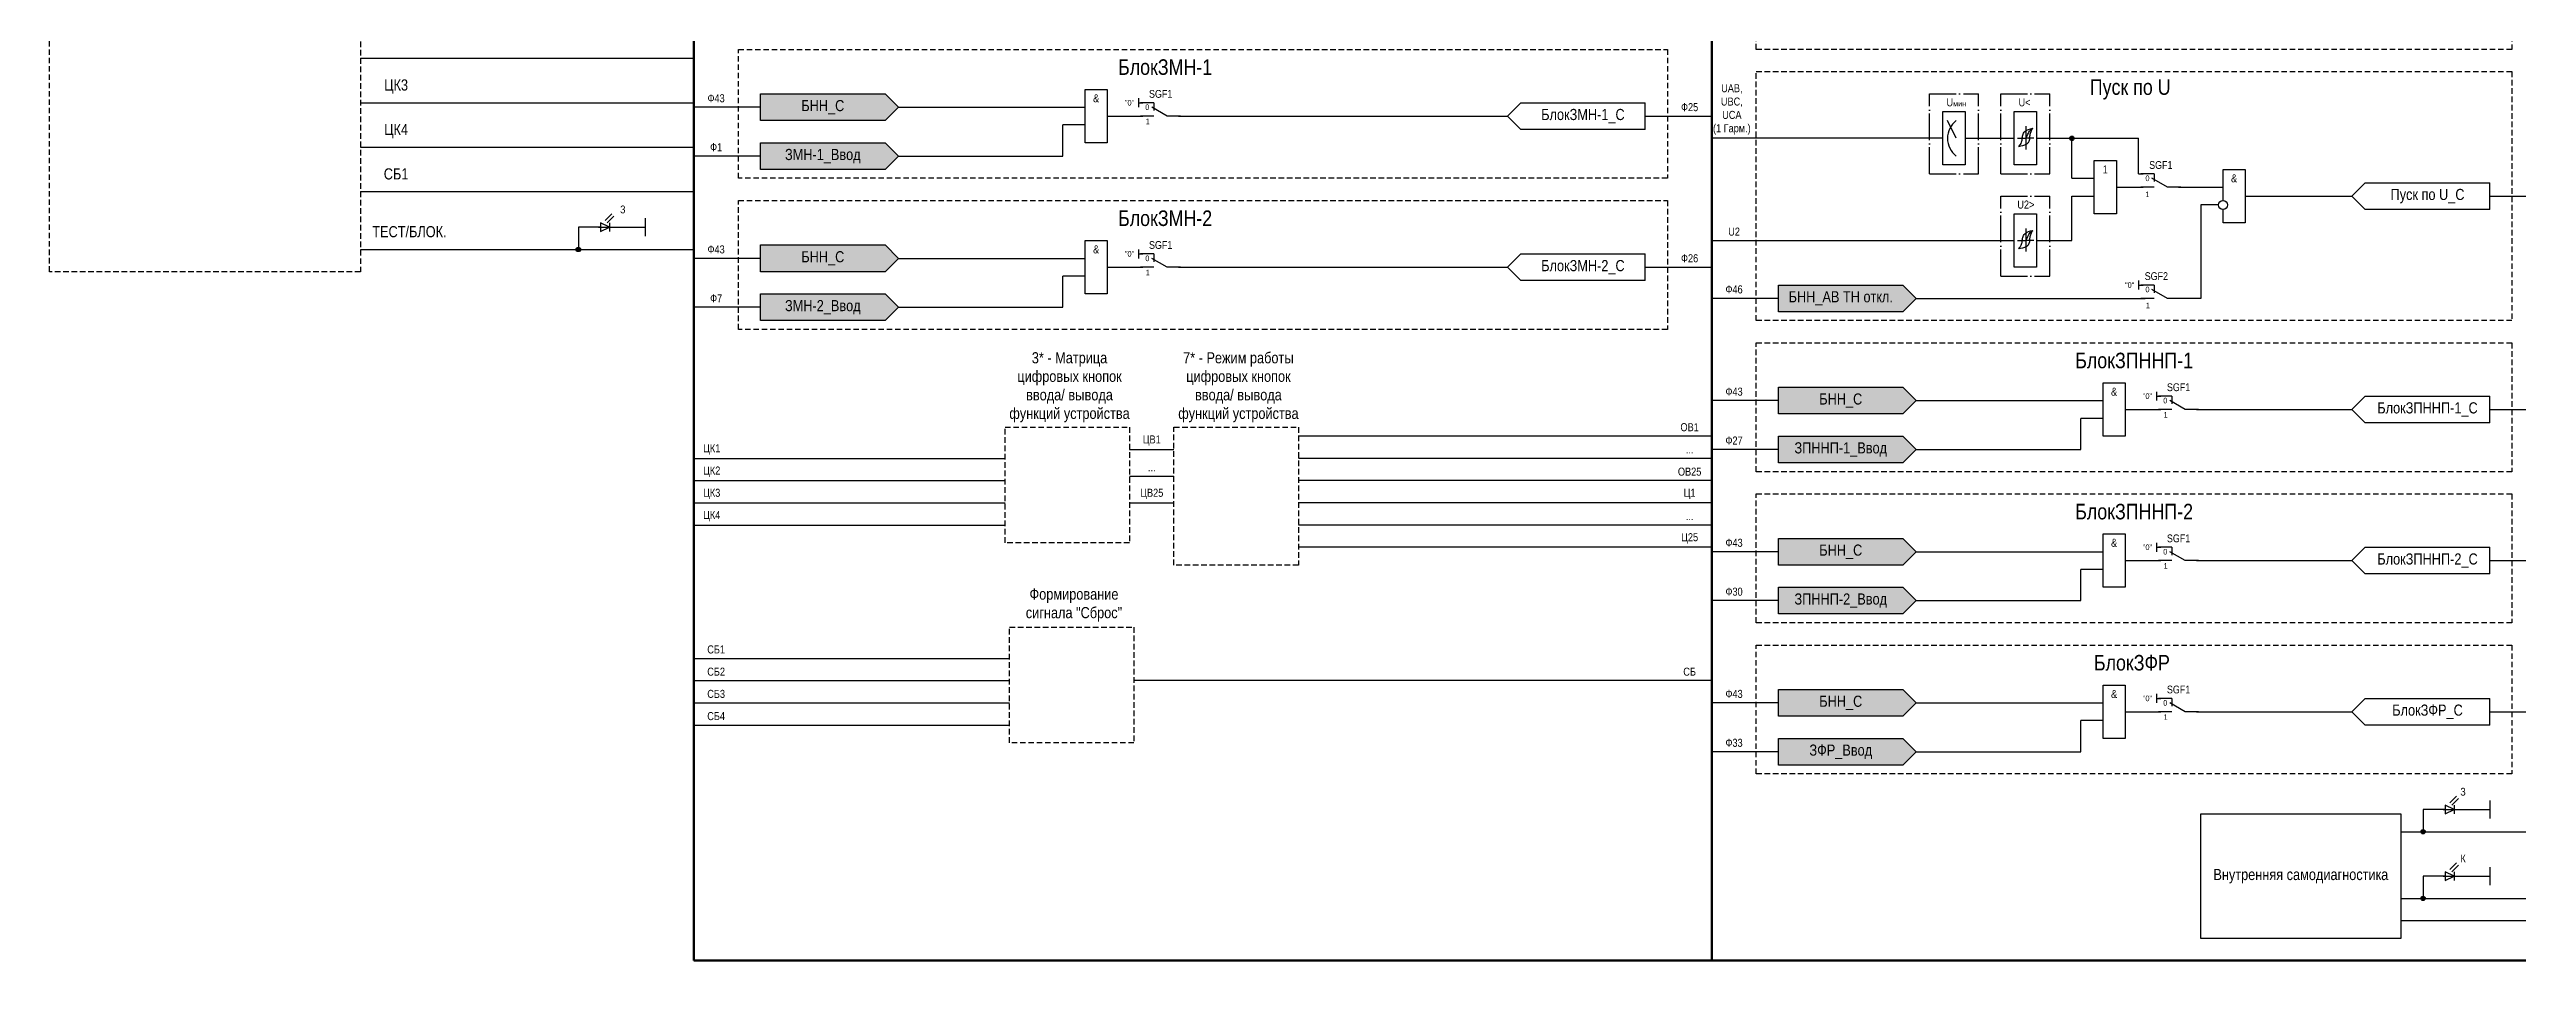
# Model space of a CAD drawing. Header units: millimetres. Extents: x -6343 to 676, y -1039 to 887.
# Drawn here: x -6343 to -5788, y -124 to 81 of the extents above; entities that cross this region are included whole.
import ezdxf
from ezdxf.enums import TextEntityAlignment as Align

# ---------------------------------------------------------------- set-up
doc = ezdxf.new("R2010")
doc.units = ezdxf.units.MM
doc.linetypes.add('ACAD_ISO04W100', pattern=[30, 24, -3, 0, -3])
doc.linetypes.add('штриховая2', pattern=[0.375, 0.25, -0.125])
doc.layers.add('TEXT', color=7, linetype='Continuous', lineweight=25, true_color=0xffffff)
doc.layers.add('Основная', color=7, linetype='Continuous')
doc.styles.add('1.8_Gost_RD', font='ARIALN.TTF', dxfattribs={"height": 1.8})
doc.styles.add('2.5_Gost_RD', font='ARIALN.TTF', dxfattribs={"height": 2.5})
doc.styles.add('3.5_Gost_RD', font='ARIALN.TTF', dxfattribs={"height": 3.5})
doc.styles.add('Вывод', font='ARIALN.TTF', dxfattribs={"height": 2.5})
doc.styles.add('Компонент', font='ARIALN.TTF', dxfattribs={"height": 3.5})

# ---------------------------------------------------------------- blocks, each defined once
blk = doc.blocks.new('*U102')
at = {"ltscale": 0.35}
for p, q in [((-2, 2), (-2, -2)), ((2, 0), (-2, 2)), ((-2, -2), (2, 0)), ((2, 2), (2, -2))]:
    blk.add_line(p, q, dxfattribs=at)
at = {"ltscale": 0.25}
for points in [[(0, 3), (2, 5), (3, 6)], [(1, 2), (3, 4), (4, 5)]]:
    blk.add_lwpolyline(points, dxfattribs=at)
at = {"layer": 'Основная', "color": 0}
blk.add_line((-3, 0), (3, 0), dxfattribs=at)
at = {"layer": 'Основная'}
for tag, height, style, p in [('ОУ', 3.5, 'Компонент', (8, 8)), ('В2', 2.5, 'Вывод', (-6, -2)), ('В1', 2.5, 'Вывод', (6, -2))]:
    blk.add_attdef(tag, text='', height=height, dxfattribs=dict(at, style=style)).set_placement(p, align=Align.MIDDLE_CENTER)
blk = doc.blocks.new('Точка')
at = {"ltscale": 100}
h = blk.add_hatch(color=256, dxfattribs=at)
h.dxf.hatch_style = 1
edge = h.paths.add_edge_path()
edge.add_arc((0, 0), 0.5, 0, 360)
blk.add_circle((0, 0), 0.5, dxfattribs=at)
blk = doc.blocks.new('*U79')
at = {"layer": 'Основная', "color": 0}
blk.add_line((0, 0), (7, 4), dxfattribs=at)
at = {"layer": 'Основная', "ltscale": 0.35}
blk.add_line((6, 6), (6, 2.5), dxfattribs=at)
blk = doc.blocks.new('*U103')
at = {"layer": 'Основная', "color": 0}
for p, q in [((-3, 6), (-9, 6)), ((-3, 0), (-9, 0)), ((9, 0), (3, 0))]:
    blk.add_line(p, q, dxfattribs=at)
at = {"layer": 'Основная', "ltscale": 0.25, "xscale": -1}
blk.add_blockref('*U79', (3, 0), dxfattribs=at)
at = {"layer": 'Основная'}
for tag, height, style, p in [('ОУ', 3.5, 'Компонент', (0, 10)), ('В3', 2.5, 'Вывод', (-14, 6)), ('В1', 2.5, 'Вывод', (-6, 4)), ('В2', 2.5, 'Вывод', (-6, -3.2))]:
    blk.add_attdef(tag, text='', height=height, dxfattribs=dict(at, style=style)).set_placement(p, align=Align.MIDDLE_CENTER)
blk = doc.blocks.new('*U70')
at = {"layer": 'Основная', "linetype": 'ACAD_ISO04W100', "ltscale": 0.25}
for p, q in [((0, 0), (11, 0)), ((0, -18), (0, 0)), ((11, -18), (11, 0)), ((0, -18), (11, -18))]:
    blk.add_line(p, q, dxfattribs=at)
at = {"layer": 'Основная', "style": 'Компонент'}
blk.add_attdef('ОУ', text='', height=3.5, dxfattribs=at).set_placement((11, 0), align=Align.MIDDLE_CENTER)
blk = doc.blocks.new('*U82')
at = {"layer": 'Основная', "linetype": 'ACAD_ISO04W100', "ltscale": 0.25}
for p, q in [((0, 0), (11, 0)), ((0, -18), (0, 0)), ((11, -18), (11, 0)), ((0, -18), (11, -18))]:
    blk.add_line(p, q, dxfattribs=at)
at = {"layer": 'Основная', "style": 'Компонент'}
blk.add_attdef('ОУ', text='', height=3.5, dxfattribs=at).set_placement((11, 0), align=Align.MIDDLE_CENTER)
blk = doc.blocks.new('*U83')
at = {"layer": 'Основная', "color": 0}
for p, q in [((-3, 6), (-9, 6)), ((-3, 0), (-9, 0)), ((9, 0), (3, 0))]:
    blk.add_line(p, q, dxfattribs=at)
at = {"layer": 'Основная', "ltscale": 0.25, "xscale": -1}
blk.add_blockref('*U79', (3, 0), dxfattribs=at)
at = {"layer": 'Основная'}
for tag, height, style, p in [('ОУ', 3.5, 'Компонент', (-2, 10)), ('В1', 2.5, 'Вывод', (-14, 6)), ('В2', 2.5, 'Вывод', (-6, 4)), ('В3', 2.5, 'Вывод', (-6, 4))]:
    blk.add_attdef(tag, text='', height=height, dxfattribs=dict(at, style=style)).set_placement(p, align=Align.MIDDLE_CENTER)
blk = doc.blocks.new('*U106')
at = {"ltscale": 0.35}
for p, q in [((-2, 2), (-2, -2)), ((2, 0), (-2, 2)), ((-2, -2), (2, 0)), ((2, 2), (2, -2))]:
    blk.add_line(p, q, dxfattribs=at)
at = {"ltscale": 0.25}
for points in [[(0, 3), (2, 5), (3, 6)], [(1, 2), (3, 4), (4, 5)]]:
    blk.add_lwpolyline(points, dxfattribs=at)
at = {"layer": 'Основная', "color": 0}
blk.add_line((-3, 0), (3, 0), dxfattribs=at)
at = {"layer": 'Основная'}
for tag, height, style, p in [('ОУ', 3.5, 'Компонент', (6, 8)), ('В2', 2.5, 'Вывод', (-6, -2)), ('В1', 2.5, 'Вывод', (6, -2))]:
    blk.add_attdef(tag, text='', height=height, dxfattribs=dict(at, style=style)).set_placement(p, align=Align.MIDDLE_CENTER)
blk = doc.blocks.new('*U107')
at = {"layer": 'Основная', "color": 0}
for p, q in [((-3, 6), (-9, 6)), ((-3, 0), (-9, 0)), ((9, 0), (3, 0))]:
    blk.add_line(p, q, dxfattribs=at)
at = {"layer": 'Основная', "ltscale": 0.25, "xscale": -1}
blk.add_blockref('*U79', (3, 0), dxfattribs=at)
at = {"layer": 'Основная'}
for tag, height, style, p in [('ОУ', 3.5, 'Компонент', (0, 10)), ('В3', 2.5, 'Вывод', (-14, 6)), ('В1', 2.5, 'Вывод', (-14, 6)), ('В2', 2.5, 'Вывод', (-6, 4))]:
    blk.add_attdef(tag, text='', height=height, dxfattribs=dict(at, style=style)).set_placement(p, align=Align.MIDDLE_CENTER)

msp = doc.modelspace()

# ---------------------------------------------------------------- hatches: boundary and pattern name
at = {"ltscale": 100, "true_color": 0x5496bb}
h = msp.add_hatch(color=153, dxfattribs=at)
h.dxf.hatch_style = 1
h.paths.add_polyline_path([(-6183, 71), (-6155, 71), (-6152, 68), (-6155, 65), (-6183, 65)])
h = msp.add_hatch(color=153, dxfattribs=at)
h.dxf.hatch_style = 1
h.paths.add_polyline_path([(-6183, 60), (-6155, 60), (-6152, 57), (-6155, 54), (-6183, 54)])
h = msp.add_hatch(color=153, dxfattribs=at)
h.dxf.hatch_style = 1
h.paths.add_polyline_path([(-6183, 37), (-6155, 37), (-6152, 34), (-6155, 31), (-6183, 31)])
h = msp.add_hatch(color=153, dxfattribs=at)
h.dxf.hatch_style = 1
h.paths.add_polyline_path([(-5954, 28), (-5926, 28), (-5923, 25), (-5926, 22), (-5954, 22)])
h = msp.add_hatch(color=153, dxfattribs=at)
h.dxf.hatch_style = 1
h.paths.add_polyline_path([(-6183, 26), (-6155, 26), (-6152, 23), (-6155, 20), (-6183, 20)])
h = msp.add_hatch(color=153, dxfattribs=at)
h.dxf.hatch_style = 1
h.paths.add_polyline_path([(-5954, 5), (-5926, 5), (-5923, 2), (-5926, -1), (-5954, -1)])
h = msp.add_hatch(color=153, dxfattribs=at)
h.dxf.hatch_style = 1
h.paths.add_polyline_path([(-5954, -6), (-5926, -6), (-5923, -9), (-5926, -12), (-5954, -12)])
h = msp.add_hatch(color=153, dxfattribs=at)
h.dxf.hatch_style = 1
h.paths.add_polyline_path([(-5954, -29), (-5926, -29), (-5923, -32), (-5926, -35), (-5954, -35)])
h = msp.add_hatch(color=153, dxfattribs=at)
h.dxf.hatch_style = 1
h.paths.add_polyline_path([(-5954, -40), (-5926, -40), (-5923, -43), (-5926, -46), (-5954, -46)])
h = msp.add_hatch(color=153, dxfattribs=at)
h.dxf.hatch_style = 1
h.paths.add_polyline_path([(-5954, -63), (-5926, -63), (-5923, -66), (-5926, -69), (-5954, -69)])
h = msp.add_hatch(color=153, dxfattribs=at)
h.dxf.hatch_style = 1
h.paths.add_polyline_path([(-5954, -74), (-5926, -74), (-5923, -77), (-5926, -80), (-5954, -80)])

# ---------------------------------------------------------------- linework, layer by layer
at = {"lineweight": 100, "ltscale": 100}
for p, q in [((-6198, 472), (-6198, -124)), ((-5969, 472), (-5969, -124)), ((-6198, -124), (-5547, -124))]:
    msp.add_line(p, q, dxfattribs=at)
at = {"ltscale": 100}
for p, q in [((-6273, 79), (-6198, 79)), ((-6273, 69), (-6198, 69)), ((-6183, 68), (-6198, 68)), ((-6183, 71), (-6155, 71)), ((-6155, 71), (-6152, 68)), ((-6152, 68), (-6155, 65)), ((-6152, 68), (-6110, 68)), ((-6110, 60), (-6110, 72)), ((-6110, 72), (-6105, 72)), ((-6105, 72), (-6105, 62)), ((-6098, 70), (-6098, 68)), ((-6098, 69), (-6097, 69)), ((-6012, 69), (-6015, 66)), ((-6012, 69), (-5984, 69)), ((-5984, 63), (-5984, 69)), ((-5917, 65.5), (-5917, 67)), ((-5917, 67), (-5912, 67)), ((-5912, 67), (-5912, 61)), ((-5901, 65.5), (-5901, 67)), ((-5901, 67), (-5896, 67)), ((-5896, 67), (-5896, 61)), ((-6155, 65), (-6183, 65)), ((-6110, 64), (-6115, 64)), ((-6115, 57), (-6115, 64)), ((-6105, 66), (-6097, 66)), ((-6105, 62), (-6105, 60)), ((-6089, 66), (-6015, 66)), ((-6015, 66), (-6012, 63)), ((-5984, 63), (-6012, 63)), ((-5984, 66), (-5969, 66)), ((-5917, 58), (-5917, 66)), ((-5901, 58), (-5901, 66)), ((-6273, 59), (-6198, 59)), ((-6183, 57), (-6198, 57)), ((-6183, 60), (-6155, 60)), ((-6155, 60), (-6152, 57)), ((-6152, 57), (-6155, 54)), ((-6152, 57), (-6115, 57)), ((-6105, 60), (-6110, 60)), ((-5917, 61), (-5969, 61)), ((-5917, 55), (-5917, 58)), ((-5912, 61), (-5912, 55)), ((-5901, 55), (-5901, 58)), ((-5896, 61), (-5873, 61)), ((-5896, 61), (-5896, 55)), ((-5888, 52), (-5888, 61)), ((-5883, 50.5), (-5883, 56)), ((-5883, 56), (-5878, 56)), ((-5878, 56), (-5878, 46)), ((-5873, 53), (-5873, 61)), ((-6155, 54), (-6183, 54)), ((-5912, 55), (-5917, 55)), ((-5896, 55), (-5901, 55)), ((-5888, 52), (-5883, 52)), ((-5883, 47), (-5883, 51)), ((-5878, 50), (-5872, 50)), ((-5873, 53), (-5872, 53)), ((-5864, 50), (-5854, 50)), ((-5854, 47), (-5854, 54)), ((-5854, 54), (-5849, 54)), ((-5849, 54), (-5849, 42)), ((-5822, 51), (-5825, 48)), ((-5822, 51), (-5794, 51)), ((-5794, 45), (-5794, 51)), ((-6273, 49), (-6198, 49)), ((-5888, 48), (-5883, 48)), ((-5888, 38), (-5888, 48)), ((-5883, 44), (-5883, 47)), ((-5878, 46), (-5878, 44)), ((-5855, 46), (-5859, 46)), ((-5859, 46), (-5859, 25)), ((-5854, 48), (-5854, 49)), ((-5854, 47), (-5854, 48)), ((-5854, 42), (-5854, 45)), ((-5849, 48), (-5825, 48)), ((-5825, 48), (-5822, 45)), ((-5794, 45), (-5822, 45)), ((-5794, 48), (-5779, 48)), ((-6219, 41), (-6224, 41)), ((-6224, 41), (-6224, 36)), ((-6217, 41), (-6209, 41)), ((-6209, 43), (-6209, 39)), ((-5901, 42.5), (-5901, 44)), ((-5901, 44), (-5896, 44)), ((-5901, 35), (-5901, 43)), ((-5896, 44), (-5896, 38)), ((-5878, 44), (-5883, 44)), ((-5849, 42), (-5854, 42)), ((-6273, 36), (-6198, 36)), ((-6183, 34), (-6198, 34)), ((-6183, 37), (-6155, 37)), ((-6155, 37), (-6152, 34)), ((-6152, 34), (-6155, 31)), ((-6152, 34), (-6110, 34)), ((-6110, 26), (-6110, 38)), ((-6110, 38), (-6105, 38)), ((-6105, 38), (-6105, 28)), ((-6098, 36), (-6098, 34)), ((-6098, 35), (-6097, 35)), ((-6012, 35), (-6015, 32)), ((-6012, 35), (-5984, 35)), ((-5984, 29), (-5984, 35)), ((-5901, 32), (-5901, 35)), ((-5896, 38), (-5896, 32)), ((-5896, 38), (-5888, 38)), ((-6155, 31), (-6183, 31)), ((-6110, 30), (-6115, 30)), ((-6115, 23), (-6115, 30)), ((-6105, 32), (-6097, 32)), ((-6105, 28), (-6105, 26)), ((-6089, 32), (-6015, 32)), ((-6015, 32), (-6012, 29)), ((-5984, 29), (-6012, 29)), ((-5984, 32), (-5969, 32)), ((-5954, 28), (-5926, 28)), ((-5926, 28), (-5923, 25)), ((-5896, 32), (-5901, 32)), ((-5873, 29), (-5873, 27)), ((-5873, 28), (-5872, 28)), ((-6183, 23), (-6198, 23)), ((-6183, 26), (-6155, 26)), ((-6155, 26), (-6152, 23)), ((-6152, 23), (-6155, 20)), ((-6152, 23), (-6115, 23)), ((-6105, 26), (-6110, 26)), ((-5954, 25), (-5969, 25)), ((-5923, 25), (-5926, 22)), ((-5923, 25), (-5871.5, 25)), ((-5859, 25), (-5865, 25)), ((-6155, 20), (-6183, 20)), ((-5926, 22), (-5954, 22)), ((-5881, -6), (-5881, 6)), ((-5881, 6), (-5876, 6)), ((-5876, 6), (-5876, -4)), ((-5954, 2), (-5969, 2)), ((-5954, 5), (-5926, 5)), ((-5926, 5), (-5923, 2)), ((-5923, 2), (-5926, -1)), ((-5923, 2), (-5881, 2)), ((-5876, 0), (-5868, 0)), ((-5869, 4), (-5869, 2)), ((-5869, 3), (-5868, 3)), ((-5860, 0), (-5825, 0)), ((-5822, 3), (-5825, 0)), ((-5825, 0), (-5822, -3)), ((-5822, 3), (-5794, 3)), ((-5794, -3), (-5794, 3)), ((-5794, 0), (-5779, 0)), ((-5926, -1), (-5954, -1)), ((-5881, -2), (-5886, -2)), ((-5886, -9), (-5886, -2)), ((-5876, -4), (-5876, -6)), ((-5794, -3), (-5822, -3)), ((-6198, -11), (-6128, -11)), ((-6100, -9), (-6090, -9)), ((-5969, -6), (-6062, -6)), ((-5969, -11), (-6062, -11)), ((-5954, -9), (-5969, -9)), ((-5954, -6), (-5926, -6)), ((-5926, -6), (-5923, -9)), ((-5923, -9), (-5926, -12)), ((-5923, -9), (-5886, -9)), ((-5876, -6), (-5881, -6)), ((-6198, -16), (-6128, -16)), ((-6100, -15), (-6090, -15)), ((-5969, -16), (-6062, -16)), ((-5926, -12), (-5954, -12)), ((-6198, -21), (-6128, -21)), ((-6100, -21), (-6090, -21)), ((-5969, -21), (-6062, -21)), ((-6198, -26), (-6128, -26)), ((-5969, -26), (-6062, -26)), ((-5969, -31), (-6062, -31)), ((-5954, -32), (-5969, -32)), ((-5954, -29), (-5926, -29)), ((-5926, -29), (-5923, -32)), ((-5923, -32), (-5926, -35)), ((-5923, -32), (-5881, -32)), ((-5881, -40), (-5881, -28)), ((-5881, -28), (-5876, -28)), ((-5876, -28), (-5876, -38)), ((-5869, -30), (-5869, -32)), ((-5869, -31), (-5868, -31)), ((-5822, -31), (-5825, -34)), ((-5822, -31), (-5794, -31)), ((-5794, -37), (-5794, -31)), ((-5926, -35), (-5954, -35)), ((-5881, -36), (-5886, -36)), ((-5886, -43), (-5886, -36)), ((-5876, -34), (-5868, -34)), ((-5876, -38), (-5876, -40)), ((-5860, -34), (-5825, -34)), ((-5825, -34), (-5822, -37)), ((-5794, -37), (-5822, -37)), ((-5794, -34), (-5779, -34)), ((-5954, -43), (-5969, -43)), ((-5954, -40), (-5926, -40)), ((-5926, -40), (-5923, -43)), ((-5923, -43), (-5926, -46)), ((-5923, -43), (-5886, -43)), ((-5876, -40), (-5881, -40)), ((-5926, -46), (-5954, -46)), ((-6198, -56), (-6127, -56)), ((-6198, -61), (-6127, -61)), ((-5969, -61), (-6099, -61)), ((-6198, -66), (-6127, -66)), ((-5954, -66), (-5969, -66)), ((-5954, -63), (-5926, -63)), ((-5926, -63), (-5923, -66)), ((-5923, -66), (-5926, -69)), ((-5923, -66), (-5881, -66)), ((-5881, -74), (-5881, -62)), ((-5881, -62), (-5876, -62)), ((-5876, -62), (-5876, -72)), ((-5869, -64), (-5869, -66)), ((-5869, -65), (-5868, -65)), ((-5822, -65), (-5825, -68)), ((-5822, -65), (-5794, -65)), ((-5794, -71), (-5794, -65)), ((-6198, -71), (-6127, -71)), ((-5926, -69), (-5954, -69)), ((-5881, -70), (-5886, -70)), ((-5886, -77), (-5886, -70)), ((-5876, -68), (-5868, -68)), ((-5876, -72), (-5876, -74)), ((-5860, -68), (-5825, -68)), ((-5825, -68), (-5822, -71)), ((-5794, -71), (-5822, -71)), ((-5794, -68), (-5779, -68)), ((-5954, -77), (-5969, -77)), ((-5954, -74), (-5926, -74)), ((-5926, -74), (-5923, -77)), ((-5923, -77), (-5926, -80)), ((-5923, -77), (-5886, -77)), ((-5876, -74), (-5881, -74)), ((-5926, -80), (-5954, -80)), ((-5794, -88), (-5794, -92)), ((-5804, -90), (-5809, -90)), ((-5809, -90), (-5809, -95)), ((-5802, -90), (-5794, -90)), ((-5814, -95), (-5779, -95)), ((-5804, -105), (-5809, -105)), ((-5809, -105), (-5809, -110)), ((-5802, -105), (-5794, -105)), ((-5794, -103), (-5794, -107)), ((-5814, -110), (-5779, -110)), ((-5814, -115), (-5779, -115))]:
    msp.add_line(p, q, dxfattribs=at)
at = {"color": 7, "ltscale": 100}
for p, q in [((-5914, 61), (-5916, 65)), ((-5912, 61), (-5901, 61)), ((-5900.21, 61), (-5898.4, 61)), ((-5896.58, 61), (-5898.4, 61)), ((-5969, 38), (-5901, 38)), ((-5900.21, 38), (-5898.4, 38)), ((-5896.58, 38), (-5898.4, 38))]:
    msp.add_line(p, q, dxfattribs=at)
for p, q in [((-5898.4, 63.72), (-5898.4, 58.52)), ((-5898.4, 40.72), (-5898.4, 35.52))]:
    msp.add_line(p, q)
at = {"linetype": 'штриховая2', "ltscale": 5}
for points in [[(-5959, 204), (-5789, 204), (-5789, 81), (-5959, 81)], [(-6188, 81), (-5979, 81), (-5979, 52), (-6188, 52)], [(-5959, 76), (-5789, 76), (-5789, 20), (-5959, 20)], [(-6188, 47), (-5979, 47), (-5979, 18), (-6188, 18)], [(-5959, 15), (-5789, 15), (-5789, -14), (-5959, -14)], [(-5959, -19), (-5789, -19), (-5789, -48), (-5959, -48)], [(-5959, -53), (-5789, -53), (-5789, -82), (-5959, -82)]]:
    msp.add_lwpolyline(points, close=True, dxfattribs=at)
at = {"color": 7, "linetype": 'штриховая2', "ltscale": 5}
for points in [[(-6343, 94), (-6273, 94), (-6273, 31), (-6343, 31)], [(-6128, -4), (-6100, -4), (-6100, -30), (-6128, -30)], [(-6090, -4), (-6062, -4), (-6062, -35), (-6090, -35)], [(-6127, -49), (-6099, -49), (-6099, -75), (-6127, -75)]]:
    msp.add_lwpolyline(points, close=True, dxfattribs=at)
at = {"ltscale": 100}
for points in [[(-6183, 71), (-6155, 71), (-6152, 68), (-6155, 65), (-6183, 65), (-6183, 71)], [(-6183, 60), (-6155, 60), (-6152, 57), (-6155, 54), (-6183, 54), (-6183, 60)], [(-6183, 37), (-6155, 37), (-6152, 34), (-6155, 31), (-6183, 31), (-6183, 37)], [(-5954, 28), (-5926, 28), (-5923, 25), (-5926, 22), (-5954, 22), (-5954, 28)], [(-6183, 26), (-6155, 26), (-6152, 23), (-6155, 20), (-6183, 20), (-6183, 26)], [(-5954, 5), (-5926, 5), (-5923, 2), (-5926, -1), (-5954, -1), (-5954, 5)], [(-5954, -6), (-5926, -6), (-5923, -9), (-5926, -12), (-5954, -12), (-5954, -6)], [(-5954, -29), (-5926, -29), (-5923, -32), (-5926, -35), (-5954, -35), (-5954, -29)], [(-5954, -40), (-5926, -40), (-5923, -43), (-5926, -46), (-5954, -46), (-5954, -40)], [(-5954, -63), (-5926, -63), (-5923, -66), (-5926, -69), (-5954, -69), (-5954, -63)], [(-5954, -74), (-5926, -74), (-5923, -77), (-5926, -80), (-5954, -80), (-5954, -74)]]:
    msp.add_lwpolyline(points, dxfattribs=at)
msp.add_lwpolyline([(-5859, -91), (-5814, -91), (-5814, -119), (-5859, -119)], close=True, dxfattribs=at)
msp.add_circle((-5854, 46), 1)
at = {"color": 7, "ltscale": 100}
msp.add_arc((-5911, 61), 5, 126.8699, 233.1301, dxfattribs=at)
for points in [[(-5899.2, 60.92), (-5899.05, 61.71), (-5898.56, 62.54), (-5896.8, 63.26)], [(-5898.4, 61), (-5898, 61.72), (-5897.53, 62.6), (-5896.8, 63.26)], [(-5897.52, 60.92), (-5897.4, 61.71), (-5897.19, 62.54), (-5896.8, 63.26)], [(-5899.2, 60.92), (-5899.4, 60.13), (-5900, 59.12)], [(-5897.52, 60.92), (-5897.75, 60.13), (-5898.24, 59.67), (-5900, 59.12)], [(-5899.2, 37.92), (-5899.05, 38.71), (-5898.56, 39.54), (-5896.8, 40.26)], [(-5898.4, 38), (-5898, 38.72), (-5897.53, 39.6), (-5896.8, 40.26)], [(-5897.52, 37.92), (-5897.4, 38.71), (-5897.19, 39.54), (-5896.8, 40.26)], [(-5899.2, 37.92), (-5899.4, 37.13), (-5900, 36.12)], [(-5897.52, 37.92), (-5897.75, 37.13), (-5898.24, 36.67), (-5900, 36.12)]]:
    msp.add_spline(points, degree=3)

# ---------------------------------------------------------------- block references
at = {"ltscale": 100}
ref = msp.add_blockref('*U107', (-6093, 66), dxfattribs=dict(at, xscale=0.5, yscale=0.5, zscale=0.5))
ref.add_attrib('ОУ', 'SGF1', dxfattribs={"layer": 'Основная', "height": 1.75, "style": 'Компонент'}).set_placement((-6093, 71), align=Align.MIDDLE_CENTER)
ref.add_attrib('В1', '"0"', dxfattribs={"layer": 'Основная', "height": 1.25, "style": 'Вывод'}).set_placement((-6100, 69), align=Align.MIDDLE_CENTER)
ref.add_attrib('В2', '0', dxfattribs={"layer": 'Основная', "height": 1.25, "style": 'Вывод'}).set_placement((-6096, 68), align=Align.MIDDLE_CENTER)
for p in [(-5888, 61), (-6224, 36), (-5809, -95), (-5809, -110)]:
    msp.add_blockref('Точка', p, dxfattribs=at)
ref = msp.add_blockref('*U103', (-5868, 50), dxfattribs=dict(at, xscale=0.5, yscale=0.5, zscale=0.5))
ref.add_attrib('ОУ', 'SGF1', dxfattribs={"layer": 'Основная', "height": 1.75, "style": 'Компонент'}).set_placement((-5868, 55), align=Align.MIDDLE_CENTER)
ref.add_attrib('В1', '0', dxfattribs={"layer": 'Основная', "height": 1.25, "style": 'Вывод'}).set_placement((-5871, 52), align=Align.MIDDLE_CENTER)
ref.add_attrib('В2', '1', dxfattribs={"layer": 'Основная', "height": 1.25, "style": 'Вывод'}).set_placement((-5871, 48.4), align=Align.MIDDLE_CENTER)
at = {"ltscale": 0.35}
ref = msp.add_blockref('*U102', (-6218, 41), dxfattribs=dict(at, xscale=0.5, yscale=0.5, zscale=0.5))
ref.add_attrib('ОУ', 'З', dxfattribs={"layer": 'Основная', "height": 1.75, "style": 'Компонент'}).set_placement((-6214, 45), align=Align.MIDDLE_CENTER)
at = {"ltscale": 100}
ref = msp.add_blockref('*U107', (-6093, 32), dxfattribs=dict(at, xscale=0.5, yscale=0.5, zscale=0.5))
ref.add_attrib('ОУ', 'SGF1', dxfattribs={"layer": 'Основная', "height": 1.75, "style": 'Компонент'}).set_placement((-6093, 37), align=Align.MIDDLE_CENTER)
ref.add_attrib('В1', '"0"', dxfattribs={"layer": 'Основная', "height": 1.25, "style": 'Вывод'}).set_placement((-6100, 35), align=Align.MIDDLE_CENTER)
ref.add_attrib('В2', '0', dxfattribs={"layer": 'Основная', "height": 1.25, "style": 'Вывод'}).set_placement((-6096, 34), align=Align.MIDDLE_CENTER)
ref = msp.add_blockref('*U107', (-5864, 0), dxfattribs=dict(at, xscale=0.5, yscale=0.5, zscale=0.5))
ref.add_attrib('ОУ', 'SGF1', dxfattribs={"layer": 'Основная', "height": 1.75, "style": 'Компонент'}).set_placement((-5864, 5), align=Align.MIDDLE_CENTER)
ref.add_attrib('В1', '"0"', dxfattribs={"layer": 'Основная', "height": 1.25, "style": 'Вывод'}).set_placement((-5871, 3), align=Align.MIDDLE_CENTER)
ref.add_attrib('В2', '0', dxfattribs={"layer": 'Основная', "height": 1.25, "style": 'Вывод'}).set_placement((-5867, 2), align=Align.MIDDLE_CENTER)
ref = msp.add_blockref('*U107', (-5864, -34), dxfattribs=dict(at, xscale=0.5, yscale=0.5, zscale=0.5))
ref.add_attrib('ОУ', 'SGF1', dxfattribs={"layer": 'Основная', "height": 1.75, "style": 'Компонент'}).set_placement((-5864, -29), align=Align.MIDDLE_CENTER)
ref.add_attrib('В1', '"0"', dxfattribs={"layer": 'Основная', "height": 1.25, "style": 'Вывод'}).set_placement((-5871, -31), align=Align.MIDDLE_CENTER)
ref.add_attrib('В2', '0', dxfattribs={"layer": 'Основная', "height": 1.25, "style": 'Вывод'}).set_placement((-5867, -32), align=Align.MIDDLE_CENTER)
ref = msp.add_blockref('*U107', (-5864, -68), dxfattribs=dict(at, xscale=0.5, yscale=0.5, zscale=0.5))
ref.add_attrib('ОУ', 'SGF1', dxfattribs={"layer": 'Основная', "height": 1.75, "style": 'Компонент'}).set_placement((-5864, -63), align=Align.MIDDLE_CENTER)
ref.add_attrib('В1', '"0"', dxfattribs={"layer": 'Основная', "height": 1.25, "style": 'Вывод'}).set_placement((-5871, -65), align=Align.MIDDLE_CENTER)
ref.add_attrib('В2', '0', dxfattribs={"layer": 'Основная', "height": 1.25, "style": 'Вывод'}).set_placement((-5867, -66), align=Align.MIDDLE_CENTER)
at = {"ltscale": 0.35}
ref = msp.add_blockref('*U106', (-5803, -90), dxfattribs=dict(at, xscale=0.5, yscale=0.5, zscale=0.5))
ref.add_attrib('ОУ', 'З', dxfattribs={"layer": 'Основная', "height": 1.75, "style": 'Компонент'}).set_placement((-5800, -86), align=Align.MIDDLE_CENTER)
ref = msp.add_blockref('*U106', (-5803, -105), dxfattribs=dict(at, xscale=0.5, yscale=0.5, zscale=0.5))
ref.add_attrib('ОУ', 'К', dxfattribs={"layer": 'Основная', "height": 1.75, "style": 'Компонент'}).set_placement((-5800, -101), align=Align.MIDDLE_CENTER)
at = {"layer": 'Основная', "ltscale": 0.25}
for name, p in [('*U82', (-5920, 71)), ('*U70', (-5904, 71)), ('*U82', (-5904, 48))]:
    msp.add_blockref(name, p, dxfattribs=at)
ref = msp.add_blockref('*U83', (-5868, 25), dxfattribs=dict(at, xscale=0.5, yscale=0.5, zscale=0.5))
ref.add_attrib('ОУ', 'SGF2', dxfattribs={"height": 1.75, "style": 'Компонент'}).set_placement((-5869, 30), align=Align.MIDDLE_CENTER)
ref.add_attrib('В1', '"0"', dxfattribs={"height": 1.25, "style": 'Вывод'}).set_placement((-5875, 28), align=Align.MIDDLE_CENTER)
ref.add_attrib('В2', '0', dxfattribs={"height": 1.25, "style": 'Вывод'}).set_placement((-5871, 27), align=Align.MIDDLE_CENTER)

# ---------------------------------------------------------------- texts
at = {"color": 30, "ltscale": 100, "char_height": 3.5, "attachment_point": 5, "style": '3.5_Gost_RD'}
for s, insert, width in [('БлокЗМН-1', (-6092, 77), 55.1327), ('Пуск по U', (-5874.89, 72), 63.7836), ('БлокЗМН-2', (-6092, 43), 55.1327), ('БлокЗПННП-1', (-5874, 11), 55.1327), ('БлокЗПННП-2', (-5874, -23), 55.1327), ('БлокЗФР', (-5874.5, -57), 41)]:
    msp.add_mtext(s, dxfattribs=dict(at, insert=insert, width=width))
at = {"ltscale": 100, "attachment_point": 5}
for s, insert, char_height, width, style in [('UAB, UBC, UCA^J(1 Гарм.)', (-5964.5, 67.5), 1.8, 9, '1.8_Gost_RD'), ('Ф43', (-6193, 70), 1.8, 9, '1.8_Gost_RD'), ('&', (-6107.5, 70), 1.8, 5, '2.5_Gost_RD'), ('БлокЗМН-1_С', (-5998, 66), 2.5, 28, '2.5_Gost_RD'), ('Ф25', (-5974, 68), 1.8, 4.5, '1.8_Gost_RD'), ('Ф1', (-6193, 59), 1.8, 9, '1.8_Gost_RD'), ('1', (-5880.5, 54), 1.8, 5, '2.5_Gost_RD'), ('&', (-5851.5, 52), 1.8, 5, '2.5_Gost_RD'), ('Пуск по U_С', (-5808, 48), 2.5, 28, '2.5_Gost_RD'), ('U2', (-5964, 40), 1.8, 6, '1.8_Gost_RD'), ('Ф43', (-6193, 36), 1.8, 9, '1.8_Gost_RD'), ('&', (-6107.5, 36), 1.8, 5, '2.5_Gost_RD'), ('БлокЗМН-2_С', (-5998, 32), 2.5, 28, '2.5_Gost_RD'), ('Ф26', (-5974, 34), 1.8, 4.5, '1.8_Gost_RD'), ('Ф46', (-5964, 27), 1.8, 9, '1.8_Gost_RD'), ('Ф7', (-6193, 25), 1.8, 9, '1.8_Gost_RD'), ('{\\C7;3* - Матрица цифровых кнопок ввода/ вывода функций устройства}', (-6113.5, 5), 2.5, 29, '2.5_Gost_RD'), ('{\\C7;7* - Режим работы цифровых кнопок ввода/ вывода функций устройства}', (-6075.5, 5), 2.5, 29, '2.5_Gost_RD'), ('Ф43', (-5964, 4), 1.8, 9, '1.8_Gost_RD'), ('&', (-5878.5, 4), 1.8, 5, '2.5_Gost_RD'), ('БлокЗПННП-1_С', (-5808, 0), 2.5, 28, '2.5_Gost_RD'), ('ОВ1', (-5974, -4), 1.8, 9, '1.8_Gost_RD'), ('ЦК1', (-6194, -9), 1.8, 4.5, '1.8_Gost_RD'), ('ЦВ1', (-6095, -7), 1.8, 4.5, '1.8_Gost_RD'), ('...', (-5974, -9), 1.8, 9, '1.8_Gost_RD'), ('Ф27', (-5964, -7), 1.8, 9, '1.8_Gost_RD'), ('ЦК2', (-6194, -14), 1.8, 4.5, '1.8_Gost_RD'), ('...', (-6095, -13), 1.8, 4.5, '1.8_Gost_RD'), ('ОВ25', (-5974, -14), 1.8, 9, '1.8_Gost_RD'), ('ЦК3', (-6194, -19), 1.8, 4.5, '1.8_Gost_RD'), ('ЦВ25', (-6095, -19), 1.8, 4.5, '1.8_Gost_RD'), ('Ц1', (-5974, -19), 1.8, 9, '1.8_Gost_RD'), ('ЦК4', (-6194, -24), 1.8, 4.5, '1.8_Gost_RD'), ('...', (-5974, -24), 1.8, 9, '1.8_Gost_RD'), ('Ц25', (-5974, -29), 1.8, 9, '1.8_Gost_RD'), ('Ф43', (-5964, -30), 1.8, 9, '1.8_Gost_RD'), ('&', (-5878.5, -30), 1.8, 5, '2.5_Gost_RD'), ('БлокЗПННП-2_С', (-5808, -34), 2.5, 28, '2.5_Gost_RD'), ('{\\C7;Формирование сигнала "Сброс"}', (-6112.5, -44), 2.5, 29, '2.5_Gost_RD'), ('Ф30', (-5964, -41), 1.8, 9, '1.8_Gost_RD'), ('СБ1', (-6193, -54), 1.8, 4.5, '1.8_Gost_RD'), ('СБ2', (-6193, -59), 1.8, 4.5, '1.8_Gost_RD'), ('СБ', (-5974, -59), 1.8, 9, '1.8_Gost_RD'), ('СБ3', (-6193, -64), 1.8, 4.5, '1.8_Gost_RD'), ('Ф43', (-5964, -64), 1.8, 9, '1.8_Gost_RD'), ('&', (-5878.5, -64), 1.8, 5, '2.5_Gost_RD'), ('БлокЗФР_С', (-5808, -68), 2.5, 28, '2.5_Gost_RD'), ('СБ4', (-6193, -69), 1.8, 4.5, '1.8_Gost_RD'), ('Ф33', (-5964, -75), 1.8, 9, '1.8_Gost_RD'), ('Внутренняя самодиагностика', (-5836.5, -105), 2.5, 45, '2.5_Gost_RD')]:
    msp.add_mtext(s, dxfattribs=dict(at, insert=insert, char_height=char_height, width=width, style=style))
at = {"color": 7, "ltscale": 100, "char_height": 1.8, "attachment_point": 1, "style": '1.8_Gost_RD'}
for s, width, insert in [('\\pi2.78586;U{\\H0.66667x;мин}', 11, (-5919, 70)), ('U<', 4, (-5900, 70)), ('\\pi3.7178;U2>', 11, (-5904, 47))]:
    msp.add_mtext_dynamic_manual_height_columns(s, width=width, gutter_width=17.5, heights=[0], dxfattribs=dict(at, insert=insert))
at = {"ltscale": 100, "char_height": 1.25, "attachment_point": 1, "style": '3.5_Gost_RD'}
for insert in [(-6096.36, 65.43), (-6096.36, 31.43), (-5871.36, 24), (-5867.36, -0.57), (-5867.36, -34.57), (-5867.36, -68.57)]:
    msp.add_mtext_dynamic_manual_height_columns('1', width=2, gutter_width=17.5, heights=[0], dxfattribs=dict(at, insert=insert))
at = {"layer": 'TEXT', "color": 0, "ltscale": 100, "char_height": 2.5, "width": 28, "attachment_point": 5, "style": '2.5_Gost_RD'}
for s, insert in [('{\\C256;БНН_С}', (-6169, 68)), ('{\\C256;ЗМН-1_Ввод }', (-6169, 57)), ('{\\C256;БНН_С}', (-6169, 34)), ('{\\C256;ЗМН-2_Ввод }', (-6169, 23)), ('{\\C256;БНН_АВ ТН откл.}', (-5940, 25)), ('{\\C256;БНН_С}', (-5940, 2)), ('{\\C256;ЗПННП-1_Ввод }', (-5940, -9)), ('{\\C256;БНН_С}', (-5940, -32)), ('{\\C256;ЗПННП-2_Ввод }', (-5940, -43)), ('{\\C256;БНН_С}', (-5940, -66)), ('{\\C256;ЗФР_Ввод }', (-5940, -77))]:
    msp.add_mtext(s, dxfattribs=dict(at, insert=insert))
at = {"layer": 'Основная', "style": '2.5_Gost_RD'}
for tag, p in [('ЦК3', (-6265, 73)), ('ЦК4', (-6265, 63)), ('СБ1', (-6265, 53)), ('ТЕСТ/БЛОК.', (-6262, 40))]:
    msp.add_attdef(tag, text='-BO', height=2.5, dxfattribs=at).set_placement(p, align=Align.MIDDLE_CENTER)

doc.saveas('drawing.dxf')
